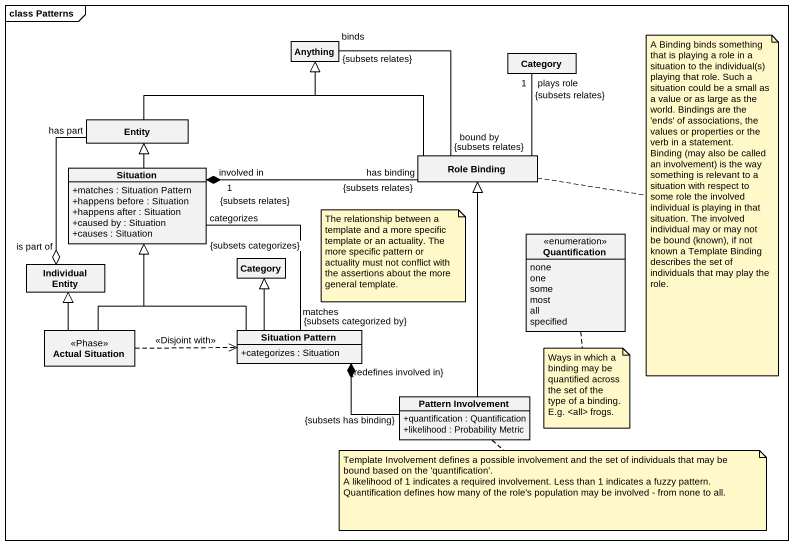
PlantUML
@startuml
mainframe class Patterns
hide circle
hide empty members
skinparam classAttributeIconSize 0
class Anything
class Category
class "Entity" as Entity_
class Situation {
  +matches : Situation Pattern
  +happens before : Situation
  +happens after : Situation
  +caused by : Situation
  +causes : Situation
}
class "Role Binding" as Role_Binding
class "Individual Entity" as Individual_Entity
class "Category" as Category_2
enum Quantification {
  none
  one
  some
  most
  all
  specified
}
class "Actual Situation" as Actual_Situation <<Phase>>
class "Situation Pattern" as Situation_Pattern {
  +categorizes : Situation
}
class "Pattern Involvement" as Pattern_Involvement {
  +quantification : Quantification
  +likelihood : Probability Metric
}
Entity_ -right-|> Anything
Situation -up-|> Entity_
Role_Binding -up-|> Anything
Role_Binding "bound by\n{subsets relates}" -up- "binds\n{subsets relates}" Anything
Role_Binding -up- "plays role\n1\n{subsets relates}" Category
Role_Binding "has binding\n{subsets relates}" -left-* "involved in\n1\n{subsets relates}" Situation
Individual_Entity "is part of" o-up- "has part" Entity_
Actual_Situation -up-|> Situation
Actual_Situation -up-|> Individual_Entity
Actual_Situation .right.> Situation_Pattern : <<Disjoint with>>
Situation_Pattern "matches\n{subsets categorized by}" -up- "categorizes\n{subsets categorizes}" Situation
Situation_Pattern -up-|> Situation
Situation_Pattern -up-|> Category_2
Situation_Pattern "{redefines involved in}" *-right- "{subsets has binding}" Pattern_Involvement
Pattern_Involvement -up-|> Role_Binding
note right of Role_Binding
  A Binding binds something that is playing a role in a situation to the individual(s) playing that role. Such a situation could be a small as a value or as large as the world. Bindings are the 'ends' of associations, the values or properties or the verb in a statement.
  Binding (may also be called an involvement) is the way something is relevant to a situation with respect to some role the involved individual is playing in that situation. The involved individual may or may not be bound (known), if not known a Template Binding describes the set of individuals that may play the role.
end note
note as N2
  The relationship between a template and a more specific template or an actuality. The more specific pattern or actuality must not conflict with the assertions about the more general template.
end note
note bottom of Quantification : Ways in which a binding may be quantified across the set of the type of a binding. E.g. <all> frogs.
note bottom of Pattern_Involvement
  Template Involvement defines a possible involvement and the set of individuals that may be bound based on the 'quantification'.
  A likelihood of 1 indicates a required involvement. Less than 1 indicates a fuzzy pattern.
  Quantification defines how many of the role's population may be involved - from none to all.
end note
@enduml
